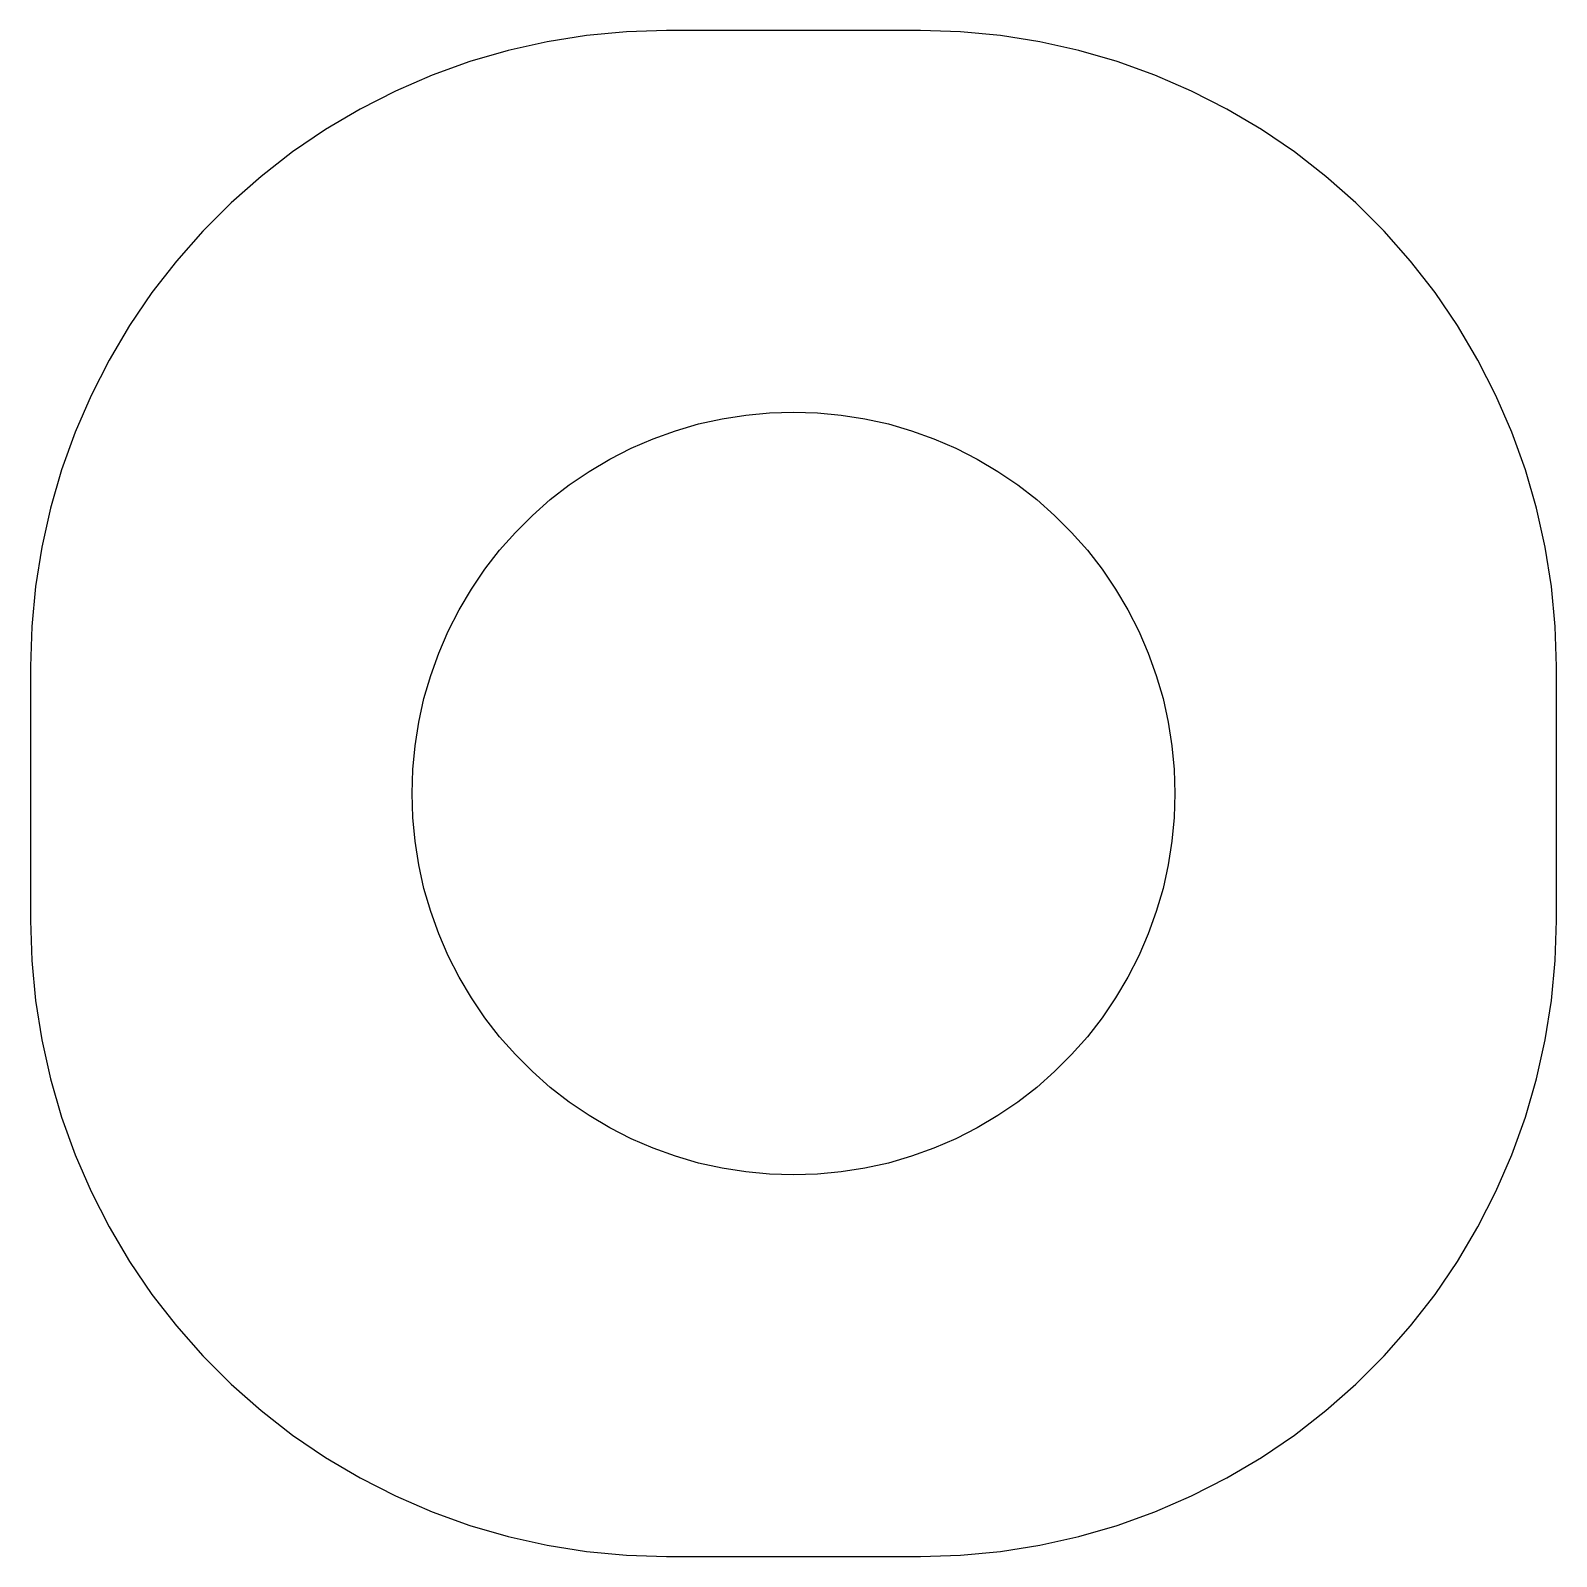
# Model space of a CAD drawing. Header units: metres. Extents: x -6 to 6, y -6 to 6.
import ezdxf

# ---------------------------------------------------------------- set-up
doc = ezdxf.new("R2010")
doc.units = ezdxf.units.M

msp = doc.modelspace()

# ---------------------------------------------------------------- linework, layer by layer
for p, q in [((-1, 6), (-1.31395, 5.99013)), ((1, 6), (-1, 6)), ((1.31395, 5.99013), (1, 6)), ((-1.9369, 5.91144), (-2.24345, 5.84291)), ((-1.62666, 5.96057), (-1.9369, 5.91144)), ((-1.31395, 5.99013), (-1.62666, 5.96057)), ((1.62666, 5.96057), (1.31395, 5.99013)), ((1.9369, 5.91144), (1.62666, 5.96057)), ((2.24345, 5.84291), (1.9369, 5.91144)), ((-2.24345, 5.84291), (-2.54509, 5.75528)), ((2.54509, 5.75528), (2.24345, 5.84291)), ((-2.84062, 5.64888), (-3.12889, 5.52414)), ((-2.54509, 5.75528), (-2.84062, 5.64888)), ((2.84062, 5.64888), (2.54509, 5.75528)), ((3.12889, 5.52414), (2.84062, 5.64888)), ((-3.12889, 5.52414), (-3.40877, 5.38153)), ((3.40877, 5.38153), (3.12889, 5.52414)), ((-3.40877, 5.38153), (-3.67914, 5.22163)), ((3.67914, 5.22163), (3.40877, 5.38153)), ((-3.67914, 5.22163), (-3.93892, 5.04509)), ((3.93892, 5.04509), (3.67914, 5.22163)), ((-3.93892, 5.04509), (-4.18712, 4.85257)), ((4.18712, 4.85257), (3.93892, 5.04509)), ((-4.18712, 4.85257), (-4.42273, 4.64484)), ((4.42273, 4.64484), (4.18712, 4.85257)), ((-4.42273, 4.64484), (-4.64484, 4.42273)), ((4.64484, 4.42273), (4.42273, 4.64484)), ((-4.64484, 4.42273), (-4.85257, 4.18712)), ((4.85257, 4.18712), (4.64484, 4.42273)), ((-4.85257, 4.18712), (-5.04509, 3.93892)), ((5.04509, 3.93892), (4.85257, 4.18712)), ((-5.04509, 3.93892), (-5.22163, 3.67914)), ((5.22163, 3.67914), (5.04509, 3.93892)), ((-5.22163, 3.67914), (-5.38153, 3.40877)), ((5.38153, 3.40877), (5.22163, 3.67914)), ((-5.38153, 3.40877), (-5.52414, 3.12889)), ((5.52414, 3.12889), (5.38153, 3.40877)), ((-5.52414, 3.12889), (-5.64888, 2.84062)), ((5.64888, 2.84062), (5.52414, 3.12889)), ((-0.18837, 2.99408), (0, 3)), ((0, 3), (0.18837, 2.99408)), ((-0.927048, 2.85316), (-0.746063, 2.90575)), ((-0.746063, 2.90575), (-0.562134, 2.94685)), ((-0.562134, 2.94685), (-0.375992, 2.97633)), ((-0.375992, 2.97633), (-0.18837, 2.99408)), ((0.18837, 2.99408), (0.375992, 2.97633)), ((0.375992, 2.97633), (0.562134, 2.94685)), ((0.562134, 2.94685), (0.746063, 2.90575)), ((0.746063, 2.90575), (0.927048, 2.85316)), ((-5.64888, 2.84062), (-5.75528, 2.54509)), ((-1.27733, 2.71448), (-1.10437, 2.78932)), ((-1.10437, 2.78932), (-0.927048, 2.85316)), ((0.927048, 2.85316), (1.10437, 2.78932)), ((1.10437, 2.78932), (1.27733, 2.71448)), ((5.75528, 2.54509), (5.64888, 2.84062)), ((-1.44525, 2.62891), (-1.27733, 2.71448)), ((1.27733, 2.71448), (1.44525, 2.62891)), ((-5.75528, 2.54509), (-5.84291, 2.24345)), ((-1.76335, 2.42705), (-1.60747, 2.53297)), ((-1.60747, 2.53297), (-1.44525, 2.62891)), ((1.44525, 2.62891), (1.60747, 2.53297)), ((1.60747, 2.53297), (1.76335, 2.42705)), ((5.84291, 2.24345), (5.75528, 2.54509)), ((-1.91226, 2.31154), (-1.76335, 2.42705)), ((1.76335, 2.42705), (1.91226, 2.31154)), ((-2.05363, 2.1869), (-1.91226, 2.31154)), ((1.91226, 2.31154), (2.05363, 2.1869)), ((-5.84291, 2.24345), (-5.91144, 1.9369)), ((-2.1869, 2.05363), (-2.05363, 2.1869)), ((2.05363, 2.1869), (2.1869, 2.05363)), ((5.91144, 1.9369), (5.84291, 2.24345)), ((-2.31154, 1.91226), (-2.1869, 2.05363)), ((2.1869, 2.05363), (2.31154, 1.91226)), ((-5.91144, 1.9369), (-5.96057, 1.62666)), ((5.96057, 1.62666), (5.91144, 1.9369)), ((-2.42705, 1.76335), (-2.31154, 1.91226)), ((2.31154, 1.91226), (2.42705, 1.76335)), ((-2.53297, 1.60747), (-2.42705, 1.76335)), ((2.42705, 1.76335), (2.53297, 1.60747)), ((-5.96057, 1.62666), (-5.99013, 1.31395)), ((-2.62891, 1.44525), (-2.53297, 1.60747)), ((2.53297, 1.60747), (2.62891, 1.44525)), ((5.99013, 1.31395), (5.96057, 1.62666)), ((-2.71448, 1.27733), (-2.62891, 1.44525)), ((2.62891, 1.44525), (2.71448, 1.27733)), ((-5.99013, 1.31395), (-6, 1)), ((-2.78932, 1.10437), (-2.71448, 1.27733)), ((2.71448, 1.27733), (2.78932, 1.10437)), ((6, 1), (5.99013, 1.31395)), ((-2.85316, 0.927048), (-2.78932, 1.10437)), ((2.78932, 1.10437), (2.85316, 0.927048)), ((-6, 1), (-6, -1)), ((6, -1), (6, 1)), ((-2.90575, 0.746063), (-2.85316, 0.927048)), ((2.85316, 0.927048), (2.90575, 0.746063)), ((-2.94685, 0.562134), (-2.90575, 0.746063)), ((2.90575, 0.746063), (2.94685, 0.562134)), ((-2.97633, 0.375992), (-2.94685, 0.562134)), ((2.94685, 0.562134), (2.97633, 0.375992)), ((-2.99408, 0.18837), (-2.97633, 0.375992)), ((2.97633, 0.375992), (2.99408, 0.18837)), ((-3, 0), (-2.99408, 0.18837)), ((2.99408, 0.18837), (3, 0)), ((-2.99408, -0.18837), (-3, 0)), ((3, 0), (2.99408, -0.18837)), ((-2.97633, -0.375992), (-2.99408, -0.18837)), ((2.99408, -0.18837), (2.97633, -0.375992)), ((-2.94685, -0.562134), (-2.97633, -0.375992)), ((2.97633, -0.375992), (2.94685, -0.562134)), ((-2.90575, -0.746063), (-2.94685, -0.562134)), ((2.94685, -0.562134), (2.90575, -0.746063)), ((-2.85316, -0.927048), (-2.90575, -0.746063)), ((2.90575, -0.746063), (2.85316, -0.927048)), ((-2.78932, -1.10437), (-2.85316, -0.927048)), ((2.85316, -0.927048), (2.78932, -1.10437)), ((-6, -1), (-5.99013, -1.31395)), ((5.99013, -1.31395), (6, -1)), ((-2.71448, -1.27733), (-2.78932, -1.10437)), ((2.78932, -1.10437), (2.71448, -1.27733)), ((-5.99013, -1.31395), (-5.96057, -1.62666)), ((-2.62891, -1.44525), (-2.71448, -1.27733)), ((2.71448, -1.27733), (2.62891, -1.44525)), ((5.96057, -1.62666), (5.99013, -1.31395)), ((-2.53297, -1.60747), (-2.62891, -1.44525)), ((2.62891, -1.44525), (2.53297, -1.60747)), ((-5.96057, -1.62666), (-5.91144, -1.9369)), ((-2.42705, -1.76335), (-2.53297, -1.60747)), ((2.53297, -1.60747), (2.42705, -1.76335)), ((5.91144, -1.9369), (5.96057, -1.62666)), ((-2.31154, -1.91226), (-2.42705, -1.76335)), ((2.42705, -1.76335), (2.31154, -1.91226)), ((-2.1869, -2.05363), (-2.31154, -1.91226)), ((2.31154, -1.91226), (2.1869, -2.05363)), ((-5.91144, -1.9369), (-5.84291, -2.24345)), ((5.84291, -2.24345), (5.91144, -1.9369)), ((-2.05363, -2.1869), (-2.1869, -2.05363)), ((2.1869, -2.05363), (2.05363, -2.1869)), ((-5.84291, -2.24345), (-5.75528, -2.54509)), ((-1.91226, -2.31154), (-2.05363, -2.1869)), ((2.05363, -2.1869), (1.91226, -2.31154)), ((5.75528, -2.54509), (5.84291, -2.24345)), ((-1.76335, -2.42705), (-1.91226, -2.31154)), ((1.91226, -2.31154), (1.76335, -2.42705)), ((-1.60747, -2.53297), (-1.76335, -2.42705)), ((1.76335, -2.42705), (1.60747, -2.53297)), ((-5.75528, -2.54509), (-5.64888, -2.84062)), ((-1.44525, -2.62891), (-1.60747, -2.53297)), ((-1.27733, -2.71448), (-1.44525, -2.62891)), ((1.44525, -2.62891), (1.27733, -2.71448)), ((1.60747, -2.53297), (1.44525, -2.62891)), ((5.64888, -2.84062), (5.75528, -2.54509)), ((-1.10437, -2.78932), (-1.27733, -2.71448)), ((1.27733, -2.71448), (1.10437, -2.78932)), ((-5.64888, -2.84062), (-5.52414, -3.12889)), ((-0.927048, -2.85316), (-1.10437, -2.78932)), ((-0.746063, -2.90575), (-0.927048, -2.85316)), ((0.927048, -2.85316), (0.746063, -2.90575)), ((1.10437, -2.78932), (0.927048, -2.85316)), ((5.52414, -3.12889), (5.64888, -2.84062)), ((-0.562134, -2.94685), (-0.746063, -2.90575)), ((-0.375992, -2.97633), (-0.562134, -2.94685)), ((-0.18837, -2.99408), (-0.375992, -2.97633)), ((0, -3), (-0.18837, -2.99408)), ((0.18837, -2.99408), (0, -3)), ((0.375992, -2.97633), (0.18837, -2.99408)), ((0.562134, -2.94685), (0.375992, -2.97633)), ((0.746063, -2.90575), (0.562134, -2.94685)), ((-5.52414, -3.12889), (-5.38153, -3.40877)), ((5.38153, -3.40877), (5.52414, -3.12889)), ((-5.38153, -3.40877), (-5.22163, -3.67914)), ((5.22163, -3.67914), (5.38153, -3.40877)), ((-5.22163, -3.67914), (-5.04509, -3.93892)), ((5.04509, -3.93892), (5.22163, -3.67914)), ((-5.04509, -3.93892), (-4.85257, -4.18712)), ((4.85257, -4.18712), (5.04509, -3.93892)), ((-4.85257, -4.18712), (-4.64484, -4.42273)), ((4.64484, -4.42273), (4.85257, -4.18712)), ((-4.64484, -4.42273), (-4.42273, -4.64484)), ((4.42273, -4.64484), (4.64484, -4.42273)), ((-4.42273, -4.64484), (-4.18712, -4.85257)), ((4.18712, -4.85257), (4.42273, -4.64484)), ((-4.18712, -4.85257), (-3.93892, -5.04509)), ((3.93892, -5.04509), (4.18712, -4.85257)), ((-3.93892, -5.04509), (-3.67914, -5.22163)), ((3.67914, -5.22163), (3.93892, -5.04509)), ((-3.67914, -5.22163), (-3.40877, -5.38153)), ((3.40877, -5.38153), (3.67914, -5.22163)), ((-3.40877, -5.38153), (-3.12889, -5.52414)), ((3.12889, -5.52414), (3.40877, -5.38153)), ((-3.12889, -5.52414), (-2.84062, -5.64888)), ((2.84062, -5.64888), (3.12889, -5.52414)), ((-2.84062, -5.64888), (-2.54509, -5.75528)), ((-2.54509, -5.75528), (-2.24345, -5.84291)), ((2.24345, -5.84291), (2.54509, -5.75528)), ((2.54509, -5.75528), (2.84062, -5.64888)), ((-2.24345, -5.84291), (-1.9369, -5.91144)), ((1.9369, -5.91144), (2.24345, -5.84291)), ((-1.9369, -5.91144), (-1.62666, -5.96057)), ((-1.62666, -5.96057), (-1.31395, -5.99013)), ((-1.31395, -5.99013), (-1, -6)), ((-1, -6), (1, -6)), ((1, -6), (1.31395, -5.99013)), ((1.31395, -5.99013), (1.62666, -5.96057)), ((1.62666, -5.96057), (1.9369, -5.91144))]:
    msp.add_line(p, q)

doc.saveas('drawing.dxf')
